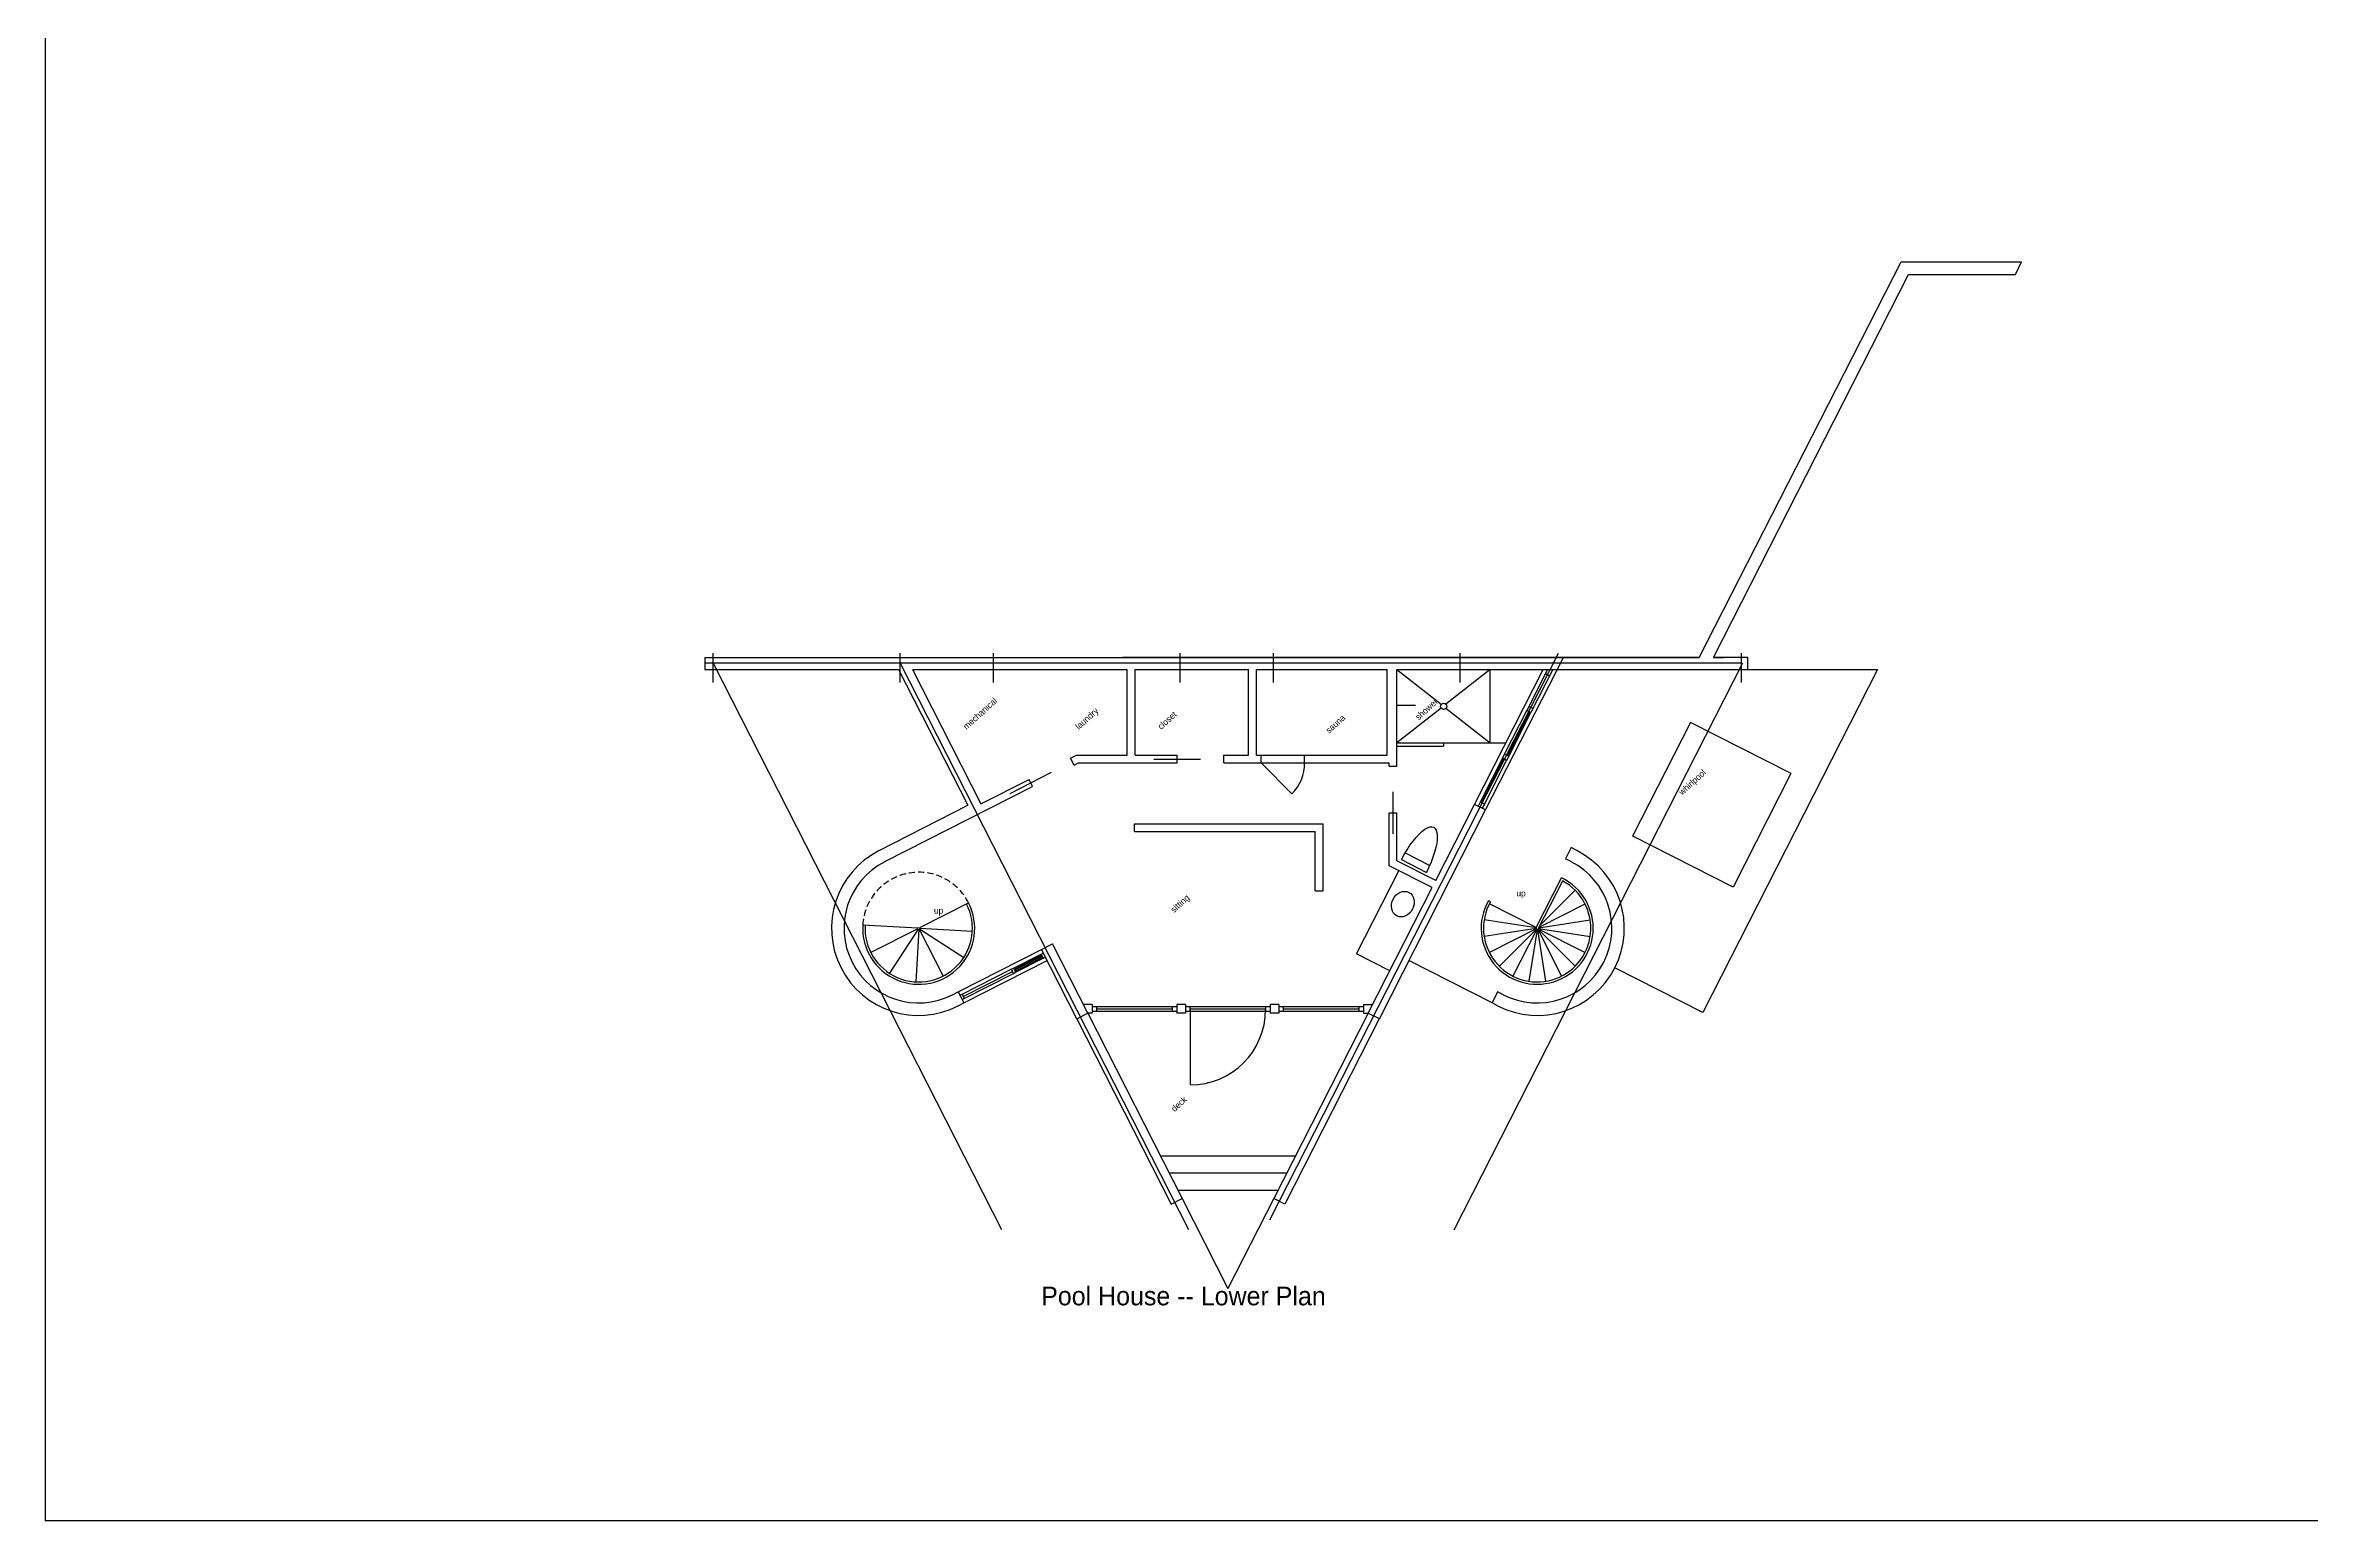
# Model space of a CAD drawing. Header units: inches. Extents: x 0 to 5835, y -2804 to 1896.
# Drawn here: x 0 to 1456, y 0 to 948 of the extents above; entities that cross this region are included whole.
import ezdxf

# ---------------------------------------------------------------- set-up
doc = ezdxf.new("R2010")
doc.units = ezdxf.units.IN
doc.header["$LTSCALE"] = 8
doc.header["$MEASUREMENT"] = 0
doc.linetypes.add('DASHED', pattern=[0.75, 0.5, -0.25])
for name, color, linetype in [('A-Elev', 7, 'CONTINUOUS'), ('A-fixtures', 140, 'CONTINUOUS'), ('A-millwork', 252, 'CONTINUOUS'), ('A-walls', 7, 'CONTINUOUS'), ('construction', 160, 'CONTINUOUS')]:
    doc.layers.add(name, color=color, linetype=linetype)
doc.styles.get("Standard").update_dxf_attribs({"font": 'txt', "height": 0.2})

msp = doc.modelspace()

# ---------------------------------------------------------------- linework, layer by layer
at = {"layer": 'A-Elev', "color": 252}
for p, q in [((868.5, 546.9, -8376), (896.9, 524.6, -8376)), ((928.5, 546.9, -8376), (900, 524.6, -8376)), ((928.5, 499.8, -8376), (928.5, 546.9, -8376)), ((896.9, 522.1, -8376), (868.5, 499.8, -8376)), ((900, 522.1, -8376), (928.5, 499.8, -8376))]:
    msp.add_line(p, q, dxfattribs=at)
msp.add_circle((898.5, 523.3, -8376), 2, dxfattribs=at)
at = {"layer": 'A-fixtures'}
for p, q in [((871.4, 424.8, -8376), (887.4, 416.6, -8376)), ((873.8, 429.2, -8376), (889.6, 421.1, -8376))]:
    msp.add_line(p, q, dxfattribs=at)
at = {"layer": 'A-fixtures', "extrusion": (0, 0, -1)}
msp.add_ellipse((879.4, 420.7, -8376), major_axis=(12.7, 24.9), ratio=0.321429, start_param=4.712389, end_param=7.853982, dxfattribs=at)
at = {"layer": 'A-millwork'}
for p, q in [((842.5, 364.3, -8376), (869.8, 417.7, -8376)), ((863.9, 353.4, -8376), (842.5, 364.3, -8376))]:
    msp.add_line(p, q, dxfattribs=at)
msp.add_arc((781.2, 486.9, -8376), 28, 315, 360, dxfattribs=at)
at = {"layer": 'A-walls'}
for p, q in [((1062.8, 554.7, 0), (1192.4, 808.9, 0)), ((1071.8, 554.7, 0), (1197.3, 800.9, 0)), ((1265.9, 800.9, -5.9), (1269.9, 808.9, 8370.1)), ((423.8, 554.7, -8376), (1062.8, 554.7, -8376)), ((423.8, 554.7, -8376), (423.8, 546.9, -8376)), ((1062.8, 554.7, -8376), (692.1, 554.7, -8376)), ((1093.9, 554.7, -8376), (1071.8, 554.7, -8376)), ((1071.8, 554.7, -8376), (1078.4, 554.7, -8376)), ((1093.9, 546.9, 8370.1), (1093.9, 554.7, 8370.1)), ((423.8, 546.9, -8376), (548.3, 546.9, -8376)), ((548.3, 546.9, -8376), (592.8, 459.7, -8376)), ((557.3, 546.9, -8376), (695.2, 546.9, -8376)), ((557.3, 546.9, -8376), (601.2, 460.6, -8376)), ((695.2, 491.9, -8376), (695.2, 546.9, -8376)), ((700.2, 491.9, -8376), (700.2, 546.9, -8376)), ((700.2, 546.9, -8376), (773.2, 546.9, -8376)), ((773.2, 491.9, -8376), (773.2, 546.9, -8376)), ((778.2, 491.9, -8376), (778.2, 546.9, -8376)), ((778.2, 546.9, -8376), (862.3, 546.9, -8376)), ((862.3, 491.9, -8376), (862.3, 546.9, -8376)), ((868.5, 546.9, -8376), (1093.9, 546.9, -8376)), ((868.5, 487.8, -8376), (868.5, 546.9, -8376)), ((965.3, 546.9, -8376), (951.9, 520.6, -8376)), ((968.7, 546.9, -8376), (954.6, 519.3, -8376)), ((954.6, 522.6, -8376), (965.3, 543.5, -8376)), ((880.5, 523.8, -8376), (868.5, 523.8, -8376)), ((939, 491.9, -8376), (953.3, 520, -8376)), ((939.6, 491.6, -8376), (953.9, 519.6, -8376)), ((940.3, 491.2, -8376), (954.6, 519.3, -8376)), ((868.5, 499.8, -8376), (898.5, 499.8, -8376)), ((868.5, 497.8, -8376), (898.5, 497.8, -8376)), ((898.5, 499.8, -8376), (898.5, 497.8, -8376)), ((619.9, 467.3, 8370.1), (646.6, 480.9, 8370.1)), ((658.8, 490, 8370.1), (662.6, 491.9, 8370.1)), ((661.1, 485.5, 8370.1), (658.8, 490, 8370.1)), ((661.1, 485.5, 8370.1), (663.8, 486.9, 8370.1)), ((662.6, 491.9, -8376), (695.2, 491.9, -8376)), ((663.8, 486.9, -8376), (727.2, 486.9, -8376)), ((700.2, 491.9, -8376), (727.2, 491.9, -8376)), ((712.2, 489.4, -8376), (742.2, 489.4, -8376)), ((727.2, 486.9, -8376), (727.2, 491.9, -8376)), ((757.2, 491.9, -8376), (773.2, 491.9, -8376)), ((757.2, 486.9, -8376), (757.2, 491.9, -8376)), ((757.2, 486.9, -8376), (783, 486.9, -8376)), ((778.2, 491.9, -8376), (781.2, 491.9, -8376)), ((781.2, 486.9, -8376), (781.2, 491.9, -8376)), ((781.2, 486.9, -8376), (801, 467.1, -8376)), ((809.2, 491.9, -8376), (862.3, 491.9, -8376)), ((809.2, 486.9, -8376), (809.2, 491.9, -8376)), ((809.2, 486.9, -8376), (863.5, 486.9, -8376)), ((863.5, 484.8, -8376), (863.5, 486.9, -8376)), ((863.5, 484.8, -8376), (868.5, 484.8, -8376)), ((868.5, 484.8, -8376), (868.5, 487.8, -8376)), ((937.6, 492.6, -8376), (922, 461.8, -8376)), ((922.6, 461.5, -8376), (936.9, 489.6, -8376)), ((923.3, 461.2, -8376), (937.6, 489.2, -8376)), ((940.3, 491.2, -8376), (939, 488.5, -8376)), ((539.4, 423.5, 8370.1), (634.4, 471.9, 8370.1)), ((601.2, 460.6, 8370.1), (632.1, 476.3, 8370.1)), ((634.4, 471.9, 8370.1), (632.1, 476.3, 8370.1)), ((866, 441.3, -8376), (866, 468.3, -8376)), ((535.8, 430.6, 8370.1), (592.8, 459.7, 8370.1)), ((857.2, 322.5, -8376), (925.5, 456.7, -8376)), ((863.5, 420.9, -8376), (863.5, 454.8, -8376)), ((868.5, 424, -8376), (868.5, 454.8, -8376)), ((893.4, 411.3, -8376), (918.4, 460.3, -8376)), ((922, 461.8, -8376), (920.6, 459.2, -8376)), ((924.7, 460.5, -8376), (923.3, 457.8, -8376)), ((699.9, 442.9, -8376), (699.9, 447.9, -8376)), ((816, 404.7, -8376), (816, 442.9, -8376)), ((821, 404.7, -8376), (821, 447.9, -8376)), ((980.5, 432.5, 8370.1), (976.8, 425.3, 8370.1)), ((980.4, 423.5, 8370.1), (976.8, 425.3, 8370.1)), ((984.1, 430.6, 8370.1), (980.5, 432.5, 8370.1)), ((816, 404.7, -8376), (821, 404.7, -8376)), ((850, 326.1, -8376), (891.2, 406.8, -8376)), ((639.9, 364.1, 8370.1), (641.2, 364.8, 8370.1)), ((639.9, 364.1, 8370.1), (641.2, 361.5, 8370.1)), ((640.1, 367, 8370.1), (647.2, 370.7, 8370.1)), ((662.8, 322.5, 8370.1), (640.1, 367, 8370.1)), ((669.9, 326.1, 8370.1), (647.2, 370.7, 8370.1)), ((589.8, 336.9, 8370.1), (621.4, 353, 8370.1)), ((620.7, 354.4, 8370.1), (622.1, 355.1, 8370.1)), ((620.7, 354.4, 8370.1), (622.1, 351.7, 8370.1)), ((622.1, 355.1, 8370.1), (623.4, 352.4, 8370.1)), ((622.1, 351.7, 8370.1), (623.4, 352.4, 8370.1)), ((622.4, 354.4, 8370.1), (623.1, 354.7, 8370.1)), ((623.7, 353.4, 8370.1), (623.1, 354.7, 8370.1)), ((623.7, 353.4, 8370.1), (623.1, 353.1, 8370.1)), ((623.4, 354.1, 8370.1), (639.9, 362.5, 8370.1)), ((639.6, 363.1, 8370.1), (640.2, 363.5, 8370.1)), ((640.2, 361.8, 8370.1), (639.6, 363.1, 8370.1)), ((640.9, 362.1, 8370.1), (640.2, 361.8, 8370.1)), ((641.2, 361.5, 8370.1), (642.6, 362.1, 8370.1)), ((583, 338, 8370.1), (586.6, 339.8, 8370.1)), ((586.6, 339.8, 8370.1), (590.3, 332.7, 8370.1)), ((587.8, 337.6, 8370.1), (589.1, 338.3, 8370.1)), ((589.1, 338.3, 8370.1), (590.5, 335.6, 8370.1)), ((589.1, 334.9, 8370.1), (590.5, 335.6, 8370.1)), ((933.2, 339.8, 8370.1), (929.6, 332.7, 8370.1)), ((936.9, 338, 8370.1), (933.2, 339.8, 8370.1)), ((586.6, 330.8, 8370.1), (590.3, 332.7, 8370.1)), ((662.8, 322.5, 8370.1), (669.9, 326.1, 8370.1)), ((669.9, 331.7, -8370.1), (667.1, 331.7, -8370.1)), ((669.9, 331.7, 0), (667.2, 331.7, 0)), ((672.6, 326.2, -8370.1), (669.8, 326.2, -8370.1)), ((672.6, 331.7, -8370.1), (669.9, 331.7, -8370.1)), ((672.6, 331.7, -8370.1), (672.6, 326.2, -8370.1)), ((672.6, 330.4, -8370.1), (675.6, 330.4, -8370.1)), ((672.6, 327.4, -8370.1), (675.6, 327.4, -8370.1)), ((675.6, 327.4, -8370.1), (675.6, 330.4, -8370.1)), ((675.6, 328.9, -8370.1), (724.1, 328.9, -8370.1)), ((724.1, 330.4, -8370.1), (724.1, 327.4, -8370.1)), ((724.1, 330.4, -8370.1), (727.1, 330.4, -8370.1)), ((724.1, 327.4, -8370.1), (727.1, 327.4, -8370.1)), ((727.1, 331.7, -8370.1), (727.1, 326.2, -8370.1)), ((729.9, 331.7, -8370.1), (727.1, 331.7, -8370.1)), ((732.6, 326.2, -8370.1), (727.1, 326.2, -8370.1)), ((732.6, 331.7, -8370.1), (729.9, 331.7, -8370.1)), ((732.6, 331.7, -8370.1), (732.6, 326.2, -8370.1)), ((732.6, 330.4, -8370.1), (735.6, 330.4, -8370.1)), ((732.6, 327.4, -8370.1), (735.6, 327.4, -8370.1)), ((735.6, 327.4, -8370.1), (735.6, 330.4, -8370.1)), ((735.6, 328.9, -8370.1), (784.1, 328.9, -8370.1)), ((735.6, 328.5, -8376), (735.6, 280, -8376)), ((784.1, 330.4, -8370.1), (787.1, 330.4, -8370.1)), ((784.1, 330.4, -8370.1), (784.1, 327.4, -8370.1)), ((784.1, 327.4, -8370.1), (787.1, 327.4, -8370.1)), ((789.9, 331.7, -8370.1), (787.1, 331.7, -8370.1)), ((787.1, 331.7, -8370.1), (787.1, 326.2, -8370.1)), ((792.6, 326.2, -8370.1), (787.1, 326.2, -8370.1)), ((792.6, 331.7, -8370.1), (789.9, 331.7, -8370.1)), ((792.6, 331.7, -8370.1), (792.6, 326.2, -8370.1)), ((792.6, 330.4, -8370.1), (795.6, 330.4, -8370.1)), ((792.6, 327.4, -8370.1), (795.6, 327.4, -8370.1)), ((795.6, 327.4, -8370.1), (795.6, 330.4, -8370.1)), ((795.6, 328.9, -8370.1), (844.1, 328.9, -8370.1)), ((844.1, 330.4, -8370.1), (844.1, 327.4, -8370.1)), ((844.1, 330.4, -8370.1), (847.1, 330.4, -8370.1)), ((844.1, 327.4, -8370.1), (847.1, 327.4, -8370.1)), ((847.1, 331.7, -8370.1), (849.9, 331.7, -8370.1)), ((847.1, 331.7, -8370.1), (847.1, 326.2, -8370.1)), ((847.1, 326.2, -8370.1), (849.8, 326.2, -8370.1)), ((857.2, 322.5, 8370.1), (849.8, 326.2, 8370.1)), ((849.9, 331.7, -8370.1), (852.6, 331.7, -8370.1)), ((933.2, 330.8, 8370.1), (929.6, 332.7, 8370.1))]:
    msp.add_line(p, q, dxfattribs=at)
at = {"layer": 'A-walls', "color": 7}
for p, q in [((1192.4, 808.9, 8370.1), (1269.9, 808.9, 8370.1)), ((1197.3, 800.9, -5.9), (1265.9, 800.9, -5.9)), ((966.6, 542.8, -8376), (963.9, 544.2, -8376)), ((954.6, 519.3, -8376), (951.9, 520.6, -8376)), ((956, 522, -8376), (953.3, 523.3, -8376)), ((939, 488.5, -8376), (936.3, 489.9, -8376)), ((940.3, 491.2, -8376), (937.6, 492.6, -8376)), ((925.5, 456.7, -8376), (918.4, 460.3, -8376)), ((924.7, 460.5, -8376), (922, 461.8, -8376)), ((699.9, 447.9, -8376), (821, 447.9, -8376)), ((699.9, 442.9, -8376), (816, 442.9, -8376)), ((893.4, 411.3, -8376), (868.5, 424, -8376)), ((891.2, 406.8, -8376), (863.5, 420.9, -8376))]:
    msp.add_line(p, q, dxfattribs=at)
at = {"layer": 'A-walls', "color": 5}
for p, q in [((429.2, 538.7, -8376), (429.2, 557.4, -8376)), ((549.2, 538.7, -8376), (549.2, 557.4, -8376)), ((609.2, 538.7, -8376), (609.2, 557.4, -8376)), ((729.2, 538.7, -8376), (729.2, 557.4, -8376)), ((786.8, 193.3, -8376), (972.4, 557.4, -8376)), ((789.2, 538.7, -8376), (789.2, 557.4, -8376)), ((909.2, 538.7, -8376), (909.2, 557.4, -8376)), ((1089.9, 538.7, -5.9), (1089.9, 557.4, -5.9)), ((423.8, 551.2, -8376), (1089.2, 551.2, -8376)), ((614.7, 187, -8376), (429.2, 551.2, -8376)), ((734.7, 187, -8376), (549.2, 551.2, -8376)), ((905.2, 187, -8376), (1090.7, 551.2, -8376))]:
    msp.add_line(p, q, dxfattribs=at)
at = {"layer": 'A-walls', "color": 253}
for p, q in [((925.5, 456.7, -16752), (975.5, 554.7, -16752)), ((918.4, 460.3, -16752), (962.5, 546.9, -16752)), ((1177.2, 546.9, -8376), (1065, 326.6, -8376)), ((1093.9, 546.9, 8370.1), (1177.2, 546.9, 8370.1)), ((937.6, 492.6, -8376), (951.9, 520.6, -8376)), ((781.2, 491.9, -8376), (809.2, 491.9, -8376)), ((783, 486.9, -8376), (811, 486.9, -8376)), ((924.7, 460.5, -8376), (939, 488.5, -8376)), ((863.5, 454.8, -8376), (868.5, 454.8, -8376)), ((958, 381.1, 8370.1), (974.3, 413.1, 8370.1)), ((959.3, 380.4, 8370.1), (975, 411.1, 8370.1)), ((928.6, 397.7, 8370.1), (927.3, 398.4, 8370.1)), ((586.6, 339.8, 8370.1), (640.1, 367, 8370.1)), ((590.3, 332.7, 8370.1), (643.7, 359.9, 8370.1)), ((929.6, 332.7, 8370.1), (876.2, 359.9, 8370.1)), ((1065, 326.6, 8370.1), (1008.5, 355.3, 8370.1)), ((662.8, 322.5, 8370.1), (723.5, 203.4, 8370.1)), ((669.9, 326.1, 8370.1), (730.5, 207, 8370.1)), ((675.6, 330.4, -8370.1), (724.1, 330.4, -8370.1)), ((675.6, 327.4, -8370.1), (724.1, 327.4, -8370.1)), ((735.6, 330.4, -8370.1), (784.1, 330.4, -8370.1)), ((735.6, 327.4, -8370.1), (784.1, 327.4, -8370.1)), ((850, 326.1, 8370.1), (789.3, 207, 8370.1)), ((795.6, 330.4, -8370.1), (844.1, 330.4, -8370.1)), ((795.6, 327.4, -8370.1), (844.1, 327.4, -8370.1)), ((857.1, 322.5, 8370.1), (796.4, 203.4, 8370.1)), ((716.4, 234.5, -8376), (803.3, 234.5, -8376)), ((723.5, 203.4, -8376), (730.5, 207, -8376)), ((796.4, 203.4, -8376), (789.4, 207, -8376))]:
    msp.add_line(p, q, dxfattribs=at)
at = {"layer": 'A-walls', "color": 252}
for p, q in [((1057.2, 513, -16752), (1019.9, 439.9, -16752)), ((1121.8, 480.1, -16752), (1057.2, 513, -16752)), ((898.5, 499.8, -8376), (938, 499.8, -8376)), ((1121.7, 480.1, -16752), (1084.5, 407, -16752)), ((1084.5, 407, -16752), (1020, 439.9, -16752)), ((561.9, 381.1, 8370.1), (593.3, 397.1, 8370.1)), ((958, 381.1, 8370.1), (927.9, 396.4, 8370.1)), ((959.8, 381.3, 8370.1), (989.4, 396.4, 8370.1)), ((960.4, 382.5, 8370.1), (983, 405.1, 8370.1)), ((560.5, 380.8, 8370.1), (525.3, 382.6, 8370.1)), ((560.6, 380.4, 8370.1), (530.5, 365.1, 8370.1)), ((560.8, 380.1, 8370.1), (542.4, 351.8, 8370.1)), ((561.2, 380, 8370.1), (559.4, 346.3, 8370.1)), ((561.6, 380.1, 8370.1), (576.9, 350, 8370.1)), ((561.8, 380.3, 8370.1), (590.2, 361.9, 8370.1)), ((562, 380.7, 8370.1), (595.7, 378.9, 8370.1)), ((957.9, 380.9, 8370.1), (924.6, 386.1, 8370.1)), ((957.9, 380.6, 8370.1), (924.6, 375.3, 8370.1)), ((958, 380.4, 8370.1), (927.9, 365.1, 8370.1)), ((958.1, 380.2, 8370.1), (934.3, 356.3, 8370.1)), ((958.3, 380.1, 8370.1), (943, 350, 8370.1)), ((958.5, 380, 8370.1), (953.3, 346.7, 8370.1)), ((958.8, 380, 8370.1), (964, 346.7, 8370.1)), ((959, 380.1, 8370.1), (974.3, 350, 8370.1)), ((959.2, 380.2, 8370.1), (983, 356.3, 8370.1)), ((959.3, 380.4, 8370.1), (989.4, 365.1, 8370.1)), ((959.4, 380.6, 8370.1), (992.7, 375.3, 8370.1)), ((959.6, 380.9, 8370.1), (992.7, 386.1, 8370.1)), ((622.1, 355.1, 8370.1), (639.9, 364.1, 8370.1)), ((589.1, 338.3, 8370.1), (620.7, 354.4, 8370.1)), ((590.5, 335.6, 8370.1), (622.1, 351.7, 8370.1)), ((623.1, 354.7, 8370.1), (639.6, 363.1, 8370.1)), ((623.4, 352.4, 8370.1), (641.2, 361.5, 8370.1)), ((623.7, 353.4, 8370.1), (640.2, 361.8, 8370.1)), ((730.5, 207, -8376), (759.9, 149.2, -8376)), ((789.4, 207, -8376), (759.9, 149.2, -8376))]:
    msp.add_line(p, q, dxfattribs=at)
at = {"layer": 'A-walls', "color": 253, "linetype": 'DASHED'}
msp.add_line((716.4, 234.5, -16752), (803.3, 234.5, -16752), dxfattribs=at)
at = {"layer": 'A-walls', "color": 253, "linetype": 'Continuous'}
for p, q in [((722, 223.5, -16752), (797.7, 223.5, -16752)), ((727.6, 212.5, -25128), (792.1, 212.5, -25128))]:
    msp.add_line(p, q, dxfattribs=at)
at = {"layer": 'A-walls'}
for centre, radius, start, end in [((561.2, 380.7, 8370.1), 56, 117, 297), ((561.2, 380.7, 8370.1), 48, 117, 297), ((958.6, 380.7, 8370.1), 56, 243, 63), ((958.6, 380.7, 8370.1), 48, 243, 63), ((958.6, 380.7, 8370.1), 0.75, 153, 333)]:
    msp.add_arc(centre, radius, start, end, dxfattribs=at)
at = {"layer": 'A-walls', "color": 253, "linetype": 'DASHED'}
msp.add_arc((561.2, 380.7, 8370.1), 36, 27, 177, dxfattribs=at)
at = {"layer": 'A-walls', "color": 253}
for centre, radius, start, end in [((958.6, 380.7, 8370.1), 36, 150.612, 64.1937), ((958.6, 380.7, 8370.1), 34.5, 150.5081, 61.7543), ((561.2, 380.7, 8370.1), 36, 177, 27), ((561.2, 380.7, 8370.1), 34.5, 177, 27), ((561.2, 380.7, 8370.1), 0.75, 147, 27), ((735.6, 328.5, -8376), 48.5, 270, 360)]:
    msp.add_arc(centre, radius, start, end, dxfattribs=at)
msp.add_ellipse((872.3, 396.2, -8376), major_axis=(-3.86, -7.57), ratio=0.823529, dxfattribs=at)
at = {"layer": 'construction'}
for p in [(0, 1896.2), (3647.1, 0)]:
    msp.add_line(p, (0, 0), dxfattribs=at)

# ---------------------------------------------------------------- texts
at = {"layer": 'A-walls'}
for s, p in [('mechanical', (591.9, 508.1, -8376)), ('shower', (882.5, 514.2, -336)), ('laundry', (664.1, 508.1, -8376)), ('closet', (717, 508.1, -8376)), ('sauna', (824.9, 505.6, -336)), ('whirlpool', (1051.8, 466, -8376)), ('sitting', (725.3, 390.4, -8376)), ('deck', (725.6, 262.5, -8376))]:
    msp.add_text(s, height=4, rotation=42.149, dxfattribs=at).set_placement(p)
for s, height, p in [('up', 4, (571, 390.1, -8376)), ('up', 4, (945.3, 401.2, -8376)), ('Pool House -- Lower Plan', 12, (639.9, 138.4, -8376))]:
    msp.add_text(s, height=height, dxfattribs=at).set_placement(p)

doc.saveas('drawing.dxf')
